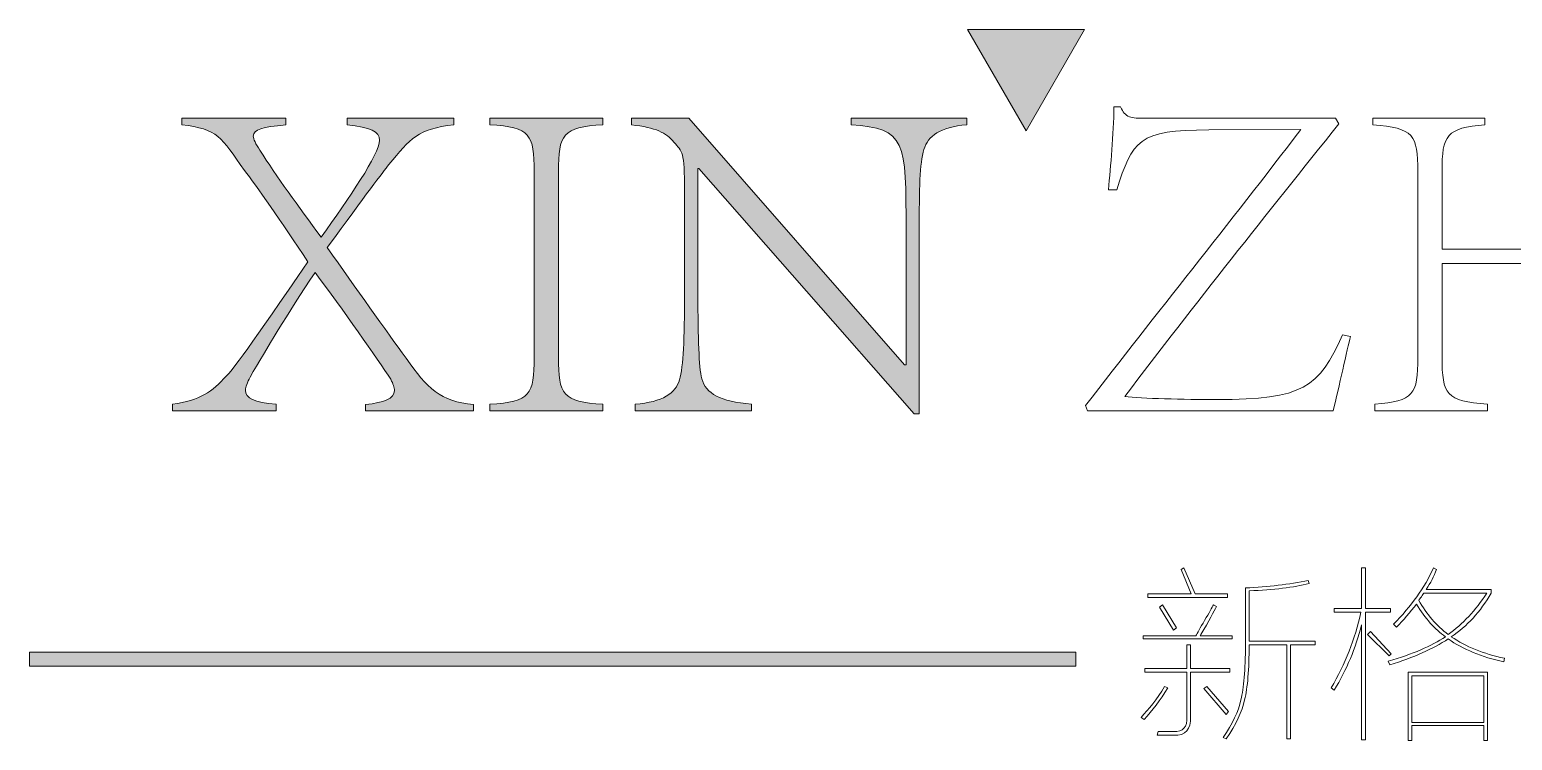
# Model space of a CAD drawing. Header units: inches. Extents: x -3733042 to -3450527, y 579159 to 997713.
# Drawn here: x -3482576 to -3481453, y 914194 to 914732 of the extents above; entities that cross this region are included whole.
import ezdxf

# ---------------------------------------------------------------- set-up
doc = ezdxf.new("R2010")
doc.units = ezdxf.units.IN
doc.header["$LTSCALE"] = 1000
doc.header["$MEASUREMENT"] = 0
doc.layers.get('0').update_dxf_attribs({"lineweight": 18})
doc.layers.add('图层 1', color=7, linetype='Continuous', lineweight=18)

msp = doc.modelspace()

# ---------------------------------------------------------------- hatches: boundary and pattern name
for points in [[(-3481777.1, 914732), (-3481821.3, 914655.3), (-3481865.6, 914732)], [(-3482576, 914260.4), (-3481783.6, 914260.4), (-3481783.6, 914249.7), (-3482576, 914249.7)]]:
    msp.add_hatch(color=256).paths.add_polyline_path(points, flags=0)
h = msp.add_hatch(color=256)
edge = h.paths.add_edge_path(flags=0)
edge.add_spline(control_points=[(-3482117.5, 914443.3), (-3482117.5, 914443.3), (-3482117.5, 914448.3), (-3482117.5, 914448.3)], knot_values=[0, 0, 0, 0, 4.960938, 4.960938, 4.960938, 4.960938], weights=[1, 1, 1, 1], degree=3, periodic=0)
edge.add_spline(control_points=[(-3482117.5, 914448.3), (-3482096.6, 914449.7), (-3482086.7, 914456.8), (-3482083.8, 914466.7)], knot_values=[0, 0, 0, 0, 40.899243, 40.899243, 40.899243, 40.899243], weights=[1, 1, 1, 1], degree=3, periodic=0)
edge.add_spline(control_points=[(-3482083.8, 914466.7), (-3482081, 914477.3), (-3482080, 914496.8), (-3482080, 914532.5)], knot_values=[0, 0, 0, 0, 66.07788, 66.07788, 66.07788, 66.07788], weights=[1, 1, 1, 1], degree=3, periodic=0)
edge.add_spline(control_points=[(-3482080, 914532.5), (-3482080, 914532.5), (-3482080, 914609.3), (-3482080, 914609.3)], knot_values=[0, 0, 0, 0, 76.808404, 76.808404, 76.808404, 76.808404], weights=[1, 1, 1, 1], degree=3, periodic=0)
edge.add_spline(control_points=[(-3482080, 914609.3), (-3482080, 914640.8), (-3482081.7, 914639.1), (-3482088.1, 914646.8)], knot_values=[0, 0, 0, 0, 39.685295, 39.685295, 39.685295, 39.685295], weights=[1, 1, 1, 1], degree=3, periodic=0)
edge.add_spline(control_points=[(-3482088.1, 914646.8), (-3482094.1, 914653.9), (-3482101.5, 914657.8), (-3482120.3, 914659.9)], knot_values=[0, 0, 0, 0, 35.704408, 35.704408, 35.704408, 35.704408], weights=[1, 1, 1, 1], degree=3, periodic=0)
edge.add_spline(control_points=[(-3482120.3, 914659.9), (-3482120.3, 914659.9), (-3482120.3, 914664.9), (-3482120.3, 914664.9)], knot_values=[0, 0, 0, 0, 4.960938, 4.960938, 4.960938, 4.960938], weights=[1, 1, 1, 1], degree=3, periodic=0)
edge.add_spline(control_points=[(-3482120.3, 914664.9), (-3482120.3, 914664.9), (-3482076.8, 914664.9), (-3482076.8, 914664.9)], knot_values=[0, 0, 0, 0, 43.528781, 43.528781, 43.528781, 43.528781], weights=[1, 1, 1, 1], degree=3, periodic=0)
edge.add_spline(control_points=[(-3482076.8, 914664.9), (-3482076.8, 914664.9), (-3481913.3, 914478), (-3481913.3, 914478)], knot_values=[0, 0, 0, 0, 248.309224, 248.309224, 248.309224, 248.309224], weights=[1, 1, 1, 1], degree=3, periodic=0)
edge.add_spline(control_points=[(-3481913.3, 914478), (-3481913.3, 914478), (-3481912.2, 914478), (-3481912.2, 914478)], knot_values=[0, 0, 0, 0, 1.06798, 1.06798, 1.06798, 1.06798], weights=[1, 1, 1, 1], degree=3, periodic=0)
edge.add_spline(control_points=[(-3481912.2, 914478), (-3481912.2, 914478), (-3481912.2, 914578.9), (-3481912.2, 914578.9)], knot_values=[0, 0, 0, 0, 100.872396, 100.872396, 100.872396, 100.872396], weights=[1, 1, 1, 1], degree=3, periodic=0)
edge.add_spline(control_points=[(-3481912.2, 914578.9), (-3481912.2, 914647.9), (-3481912.5, 914657.1), (-3481953.9, 914659.9)], knot_values=[0, 0, 0, 0, 107.785617, 107.785617, 107.785617, 107.785617], weights=[1, 1, 1, 1], degree=3, periodic=0)
edge.add_spline(control_points=[(-3481953.9, 914659.9), (-3481953.9, 914659.9), (-3481953.9, 914664.9), (-3481953.9, 914664.9)], knot_values=[0, 0, 0, 0, 4.960938, 4.960938, 4.960938, 4.960938], weights=[1, 1, 1, 1], degree=3, periodic=0)
edge.add_spline(control_points=[(-3481953.9, 914664.9), (-3481953.9, 914664.9), (-3481866.2, 914664.9), (-3481866.2, 914664.9)], knot_values=[0, 0, 0, 0, 87.763807, 87.763807, 87.763807, 87.763807], weights=[1, 1, 1, 1], degree=3, periodic=0)
edge.add_spline(control_points=[(-3481866.2, 914664.9), (-3481866.2, 914664.9), (-3481866.2, 914659.9), (-3481866.2, 914659.9)], knot_values=[0, 0, 0, 0, 4.960938, 4.960938, 4.960938, 4.960938], weights=[1, 1, 1, 1], degree=3, periodic=0)
edge.add_spline(control_points=[(-3481866.2, 914659.9), (-3481886.7, 914658.2), (-3481895.6, 914651.4), (-3481898.7, 914641.2)], knot_values=[0, 0, 0, 0, 40.103089, 40.103089, 40.103089, 40.103089], weights=[1, 1, 1, 1], degree=3, periodic=0)
edge.add_spline(control_points=[(-3481898.7, 914641.2), (-3481901.9, 914630.2), (-3481902.3, 914612.2), (-3481902.3, 914578.9)], knot_values=[0, 0, 0, 0, 62.536458, 62.536458, 62.536458, 62.536458], weights=[1, 1, 1, 1], degree=3, periodic=0)
edge.add_spline(control_points=[(-3481902.3, 914578.9), (-3481902.3, 914578.9), (-3481902.3, 914440.9), (-3481902.3, 914440.9)], knot_values=[0, 0, 0, 0, 138.044976, 138.044976, 138.044976, 138.044976], weights=[1, 1, 1, 1], degree=3, periodic=0)
edge.add_spline(control_points=[(-3481902.3, 914440.9), (-3481902.3, 914440.9), (-3481906.2, 914440.9), (-3481906.2, 914440.9)], knot_values=[0, 0, 0, 0, 3.892958, 3.892958, 3.892958, 3.892958], weights=[1, 1, 1, 1], degree=3, periodic=0)
edge.add_spline(control_points=[(-3481906.2, 914440.9), (-3481906.2, 914440.9), (-3482069.3, 914626.7), (-3482069.3, 914626.7)], knot_values=[0, 0, 0, 0, 247.291949, 247.291949, 247.291949, 247.291949], weights=[1, 1, 1, 1], degree=3, periodic=0)
edge.add_spline(control_points=[(-3482069.3, 914626.7), (-3482069.3, 914626.7), (-3482070, 914626.7), (-3482070, 914626.7)], knot_values=[0, 0, 0, 0, 0.706245, 0.706245, 0.706245, 0.706245], weights=[1, 1, 1, 1], degree=3, periodic=0)
edge.add_spline(control_points=[(-3482070, 914626.7), (-3482070, 914626.7), (-3482070, 914532.5), (-3482070, 914532.5)], knot_values=[0, 0, 0, 0, 94.15446, 94.15446, 94.15446, 94.15446], weights=[1, 1, 1, 1], degree=3, periodic=0)
edge.add_spline(control_points=[(-3482070, 914532.5), (-3482069.7, 914496.8), (-3482069.3, 914477.3), (-3482066.9, 914467.4)], knot_values=[0, 0, 0, 0, 65.279462, 65.279462, 65.279462, 65.279462], weights=[1, 1, 1, 1], degree=3, periodic=0)
edge.add_spline(control_points=[(-3482066.9, 914467.4), (-3482063.7, 914456.4), (-3482053.1, 914450.1), (-3482029.3, 914448.3)], knot_values=[0, 0, 0, 0, 44.918978, 44.918978, 44.918978, 44.918978], weights=[1, 1, 1, 1], degree=3, periodic=0)
edge.add_spline(control_points=[(-3482029.3, 914448.3), (-3482029.3, 914448.3), (-3482029.3, 914443.3), (-3482029.3, 914443.3)], knot_values=[0, 0, 0, 0, 4.960938, 4.960938, 4.960938, 4.960938], weights=[1, 1, 1, 1], degree=3, periodic=0)
edge.add_spline(control_points=[(-3482029.3, 914443.3), (-3482029.3, 914443.3), (-3482117.5, 914443.3), (-3482117.5, 914443.3)], knot_values=[0, 0, 0, 0, 88.125543, 88.125543, 88.125543, 88.125543], weights=[1, 1, 1, 1], degree=3, periodic=0)
edge = h.paths.add_edge_path(flags=0)
edge.add_spline(control_points=[(-3482227.5, 914443.3), (-3482227.5, 914443.3), (-3482227.5, 914448.3), (-3482227.5, 914448.3)], knot_values=[0, 0, 0, 0, 4.960938, 4.960938, 4.960938, 4.960938], weights=[1, 1, 1, 1], degree=3, periodic=0)
edge.add_spline(control_points=[(-3482227.5, 914448.3), (-3482196.7, 914449.7), (-3482193.9, 914455.7), (-3482193.9, 914483.7)], knot_values=[0, 0, 0, 0, 58.826532, 58.826532, 58.826532, 58.826532], weights=[1, 1, 1, 1], degree=3, periodic=0)
edge.add_spline(control_points=[(-3482193.9, 914483.7), (-3482193.9, 914483.7), (-3482193.9, 914624.5), (-3482193.9, 914624.5)], knot_values=[0, 0, 0, 0, 140.852729, 140.852729, 140.852729, 140.852729], weights=[1, 1, 1, 1], degree=3, periodic=0)
edge.add_spline(control_points=[(-3482193.9, 914624.5), (-3482193.9, 914652.2), (-3482196.7, 914658.2), (-3482227.5, 914659.9)], knot_values=[0, 0, 0, 0, 58.615989, 58.615989, 58.615989, 58.615989], weights=[1, 1, 1, 1], degree=3, periodic=0)
edge.add_spline(control_points=[(-3482227.5, 914659.9), (-3482227.5, 914659.9), (-3482227.5, 914664.9), (-3482227.5, 914664.9)], knot_values=[0, 0, 0, 0, 4.960938, 4.960938, 4.960938, 4.960938], weights=[1, 1, 1, 1], degree=3, periodic=0)
edge.add_spline(control_points=[(-3482227.5, 914664.9), (-3482227.5, 914664.9), (-3482141.9, 914664.9), (-3482141.9, 914664.9)], knot_values=[0, 0, 0, 0, 85.645074, 85.645074, 85.645074, 85.645074], weights=[1, 1, 1, 1], degree=3, periodic=0)
edge.add_spline(control_points=[(-3482141.9, 914664.9), (-3482141.9, 914664.9), (-3482141.9, 914659.9), (-3482141.9, 914659.9)], knot_values=[0, 0, 0, 0, 4.960938, 4.960938, 4.960938, 4.960938], weights=[1, 1, 1, 1], degree=3, periodic=0)
edge.add_spline(control_points=[(-3482141.9, 914659.9), (-3482172.3, 914658.2), (-3482175.5, 914652.2), (-3482175.5, 914624.5)], knot_values=[0, 0, 0, 0, 58.517952, 58.517952, 58.517952, 58.517952], weights=[1, 1, 1, 1], degree=3, periodic=0)
edge.add_spline(control_points=[(-3482175.5, 914624.5), (-3482175.5, 914624.5), (-3482175.5, 914483.7), (-3482175.5, 914483.7)], knot_values=[0, 0, 0, 0, 140.852729, 140.852729, 140.852729, 140.852729], weights=[1, 1, 1, 1], degree=3, periodic=0)
edge.add_spline(control_points=[(-3482175.5, 914483.7), (-3482175.5, 914455.7), (-3482172.3, 914449.7), (-3482141.9, 914448.3)], knot_values=[0, 0, 0, 0, 58.72815, 58.72815, 58.72815, 58.72815], weights=[1, 1, 1, 1], degree=3, periodic=0)
edge.add_spline(control_points=[(-3482141.9, 914448.3), (-3482141.9, 914448.3), (-3482141.9, 914443.3), (-3482141.9, 914443.3)], knot_values=[0, 0, 0, 0, 4.960938, 4.960938, 4.960938, 4.960938], weights=[1, 1, 1, 1], degree=3, periodic=0)
edge.add_spline(control_points=[(-3482141.9, 914443.3), (-3482141.9, 914443.3), (-3482227.5, 914443.3), (-3482227.5, 914443.3)], knot_values=[0, 0, 0, 0, 85.645074, 85.645074, 85.645074, 85.645074], weights=[1, 1, 1, 1], degree=3, periodic=0)
edge = h.paths.add_edge_path(flags=0)
edge.add_spline(control_points=[(-3482460.7, 914659.9), (-3482460.7, 914659.9), (-3482460.7, 914664.9), (-3482460.7, 914664.9)], knot_values=[0, 0, 0, 0, 4.960938, 4.960938, 4.960938, 4.960938], weights=[1, 1, 1, 1], degree=3, periodic=0)
edge.add_spline(control_points=[(-3482460.7, 914664.9), (-3482460.7, 914664.9), (-3482382.1, 914664.9), (-3482382.1, 914664.9)], knot_values=[0, 0, 0, 0, 78.582628, 78.582628, 78.582628, 78.582628], weights=[1, 1, 1, 1], degree=3, periodic=0)
edge.add_spline(control_points=[(-3482382.1, 914664.9), (-3482382.1, 914664.9), (-3482382.1, 914659.9), (-3482382.1, 914659.9)], knot_values=[0, 0, 0, 0, 4.960938, 4.960938, 4.960938, 4.960938], weights=[1, 1, 1, 1], degree=3, periodic=0)
edge.add_spline(control_points=[(-3482382.1, 914659.9), (-3482399.8, 914658.2), (-3482406.6, 914656.4), (-3482406.6, 914651.4), (-3482406.6, 914649), (-3482404.8, 914645.4), (-3482401.6, 914640.8)], knot_values=[0, 0, 0, 0, 19.688689, 19.688689, 19.688689, 39.377378, 39.377378, 39.377378, 39.377378], weights=[1, 1, 1, 1, 1, 1, 1], degree=3, periodic=0)
edge.add_spline(control_points=[(-3482401.6, 914640.8), (-3482389.2, 914620.6), (-3482372.6, 914598.4), (-3482355.2, 914574.7)], knot_values=[0, 0, 0, 0, 80.82147, 80.82147, 80.82147, 80.82147], weights=[1, 1, 1, 1], degree=3, periodic=0)
edge.add_spline(control_points=[(-3482355.2, 914574.7), (-3482334.4, 914604), (-3482311, 914637.6), (-3482311, 914648.3), (-3482311, 914655), (-3482318.1, 914657.8), (-3482335.4, 914659.9)], knot_values=[0, 0, 0, 0, 57.853565, 57.853565, 57.853565, 115.70713, 115.70713, 115.70713, 115.70713], weights=[1, 1, 1, 1, 1, 1, 1], degree=3, periodic=0)
edge.add_spline(control_points=[(-3482335.4, 914659.9), (-3482335.4, 914659.9), (-3482335.4, 914664.9), (-3482335.4, 914664.9)], knot_values=[0, 0, 0, 0, 4.960938, 4.960938, 4.960938, 4.960938], weights=[1, 1, 1, 1], degree=3, periodic=0)
edge.add_spline(control_points=[(-3482335.4, 914664.9), (-3482335.4, 914664.9), (-3482254.7, 914664.9), (-3482254.7, 914664.9)], knot_values=[0, 0, 0, 0, 80.684136, 80.684136, 80.684136, 80.684136], weights=[1, 1, 1, 1], degree=3, periodic=0)
edge.add_spline(control_points=[(-3482254.7, 914664.9), (-3482254.7, 914664.9), (-3482254.7, 914659.9), (-3482254.7, 914659.9)], knot_values=[0, 0, 0, 0, 4.960938, 4.960938, 4.960938, 4.960938], weights=[1, 1, 1, 1], degree=3, periodic=0)
edge.add_spline(control_points=[(-3482254.7, 914659.9), (-3482282, 914656.8), (-3482287.6, 914649.7), (-3482303.9, 914629.8)], knot_values=[0, 0, 0, 0, 59.979828, 59.979828, 59.979828, 59.979828], weights=[1, 1, 1, 1], degree=3, periodic=0)
edge.add_spline(control_points=[(-3482303.9, 914629.8), (-3482308.9, 914623.5), (-3482320.6, 914608.3), (-3482350.6, 914566.9)], knot_values=[0, 0, 0, 0, 78.414223, 78.414223, 78.414223, 78.414223], weights=[1, 1, 1, 1], degree=3, periodic=0)
edge.add_spline(control_points=[(-3482350.6, 914566.9), (-3482329, 914536.1), (-3482306.1, 914503.9), (-3482290.8, 914483)], knot_values=[0, 0, 0, 0, 103.035853, 103.035853, 103.035853, 103.035853], weights=[1, 1, 1, 1], degree=3, periodic=0)
edge.add_spline(control_points=[(-3482290.8, 914483), (-3482274.9, 914460.3), (-3482265, 914450.4), (-3482239.9, 914447.9)], knot_values=[0, 0, 0, 0, 64.517635, 64.517635, 64.517635, 64.517635], weights=[1, 1, 1, 1], degree=3, periodic=0)
edge.add_spline(control_points=[(-3482239.9, 914447.9), (-3482239.9, 914447.9), (-3482239.9, 914443.3), (-3482239.9, 914443.3)], knot_values=[0, 0, 0, 0, 4.616428, 4.616428, 4.616428, 4.616428], weights=[1, 1, 1, 1], degree=3, periodic=0)
edge.add_spline(control_points=[(-3482239.9, 914443.3), (-3482239.9, 914443.3), (-3482321.6, 914443.3), (-3482321.6, 914443.3)], knot_values=[0, 0, 0, 0, 81.752116, 81.752116, 81.752116, 81.752116], weights=[1, 1, 1, 1], degree=3, periodic=0)
edge.add_spline(control_points=[(-3482321.6, 914443.3), (-3482321.6, 914443.3), (-3482321.6, 914447.9), (-3482321.6, 914447.9)], knot_values=[0, 0, 0, 0, 4.616428, 4.616428, 4.616428, 4.616428], weights=[1, 1, 1, 1], degree=3, periodic=0)
edge.add_spline(control_points=[(-3482321.6, 914447.9), (-3482307.5, 914449.7), (-3482299.7, 914452.2), (-3482299.7, 914458.6), (-3482299.7, 914461), (-3482300.7, 914463.5), (-3482302.5, 914467.1)], knot_values=[0, 0, 0, 0, 17.689676, 17.689676, 17.689676, 35.379351, 35.379351, 35.379351, 35.379351], weights=[1, 1, 1, 1, 1, 1, 1], degree=3, periodic=0)
edge.add_spline(control_points=[(-3482302.5, 914467.1), (-3482312.4, 914482.6), (-3482339.3, 914520.5), (-3482359.8, 914548.1)], knot_values=[0, 0, 0, 0, 99.294001, 99.294001, 99.294001, 99.294001], weights=[1, 1, 1, 1], degree=3, periodic=0)
edge.add_spline(control_points=[(-3482359.8, 914548.1), (-3482381.4, 914515.9), (-3482396.3, 914490.4), (-3482409, 914468.8)], knot_values=[0, 0, 0, 0, 93.311841, 93.311841, 93.311841, 93.311841], weights=[1, 1, 1, 1], degree=3, periodic=0)
edge.add_spline(control_points=[(-3482409, 914468.8), (-3482411.2, 914464.6), (-3482412.6, 914461.4), (-3482412.6, 914458.9), (-3482412.6, 914452.5), (-3482405.9, 914449.7), (-3482389.2, 914448.3)], knot_values=[0, 0, 0, 0, 19.26548, 19.26548, 19.26548, 38.53096, 38.53096, 38.53096, 38.53096], weights=[1, 1, 1, 1, 1, 1, 1], degree=3, periodic=0)
edge.add_spline(control_points=[(-3482389.2, 914448.3), (-3482389.2, 914448.3), (-3482389.2, 914443.3), (-3482389.2, 914443.3)], knot_values=[0, 0, 0, 0, 4.960938, 4.960938, 4.960938, 4.960938], weights=[1, 1, 1, 1], degree=3, periodic=0)
edge.add_spline(control_points=[(-3482389.2, 914443.3), (-3482389.2, 914443.3), (-3482467.8, 914443.3), (-3482467.8, 914443.3)], knot_values=[0, 0, 0, 0, 78.582628, 78.582628, 78.582628, 78.582628], weights=[1, 1, 1, 1], degree=3, periodic=0)
edge.add_spline(control_points=[(-3482467.8, 914443.3), (-3482467.8, 914443.3), (-3482467.8, 914448.3), (-3482467.8, 914448.3)], knot_values=[0, 0, 0, 0, 4.960938, 4.960938, 4.960938, 4.960938], weights=[1, 1, 1, 1], degree=3, periodic=0)
edge.add_spline(control_points=[(-3482467.8, 914448.3), (-3482446.9, 914450.8), (-3482437.7, 914457.9), (-3482427.1, 914469.5)], knot_values=[0, 0, 0, 0, 47.196175, 47.196175, 47.196175, 47.196175], weights=[1, 1, 1, 1], degree=3, periodic=0)
edge.add_spline(control_points=[(-3482427.1, 914469.5), (-3482423.5, 914472.4), (-3482408, 914493.6), (-3482365.2, 914556.2)], knot_values=[0, 0, 0, 0, 106.622788, 106.622788, 106.622788, 106.622788], weights=[1, 1, 1, 1], degree=3, periodic=0)
edge.add_spline(control_points=[(-3482365.2, 914556.2), (-3482385.3, 914586), (-3482404.8, 914614.6), (-3482413.3, 914625.3)], knot_values=[0, 0, 0, 0, 84.156517, 84.156517, 84.156517, 84.156517], weights=[1, 1, 1, 1], degree=3, periodic=0)
edge.add_spline(control_points=[(-3482413.3, 914625.3), (-3482431, 914650.7), (-3482433.5, 914656.8), (-3482460.7, 914659.9)], knot_values=[0, 0, 0, 0, 61.899373, 61.899373, 61.899373, 61.899373], weights=[1, 1, 1, 1], degree=3, periodic=0)

# ---------------------------------------------------------------- linework, layer by layer
for p, q in [((-3481821.3, 914655.3), (-3481865.6, 914732)), ((-3481865.6, 914732), (-3481777.1, 914732)), ((-3481777.1, 914732), (-3481821.3, 914655.3)), ((-3482460.7, 914664.9), (-3482460.7, 914659.9)), ((-3482382.1, 914664.9), (-3482382.1, 914659.9)), ((-3482335.4, 914664.9), (-3482335.4, 914659.9)), ((-3482254.7, 914664.9), (-3482254.7, 914659.9)), ((-3482227.5, 914664.9), (-3482227.5, 914659.9)), ((-3482141.9, 914664.9), (-3482141.9, 914659.9)), ((-3482120.3, 914664.9), (-3482120.3, 914659.9)), ((-3481953.9, 914664.9), (-3481953.9, 914659.9)), ((-3481866.2, 914664.9), (-3481866.2, 914659.9)), ((-3481558.7, 914664.9), (-3481558.7, 914659.9)), ((-3481473.8, 914664.9), (-3481473.8, 914659.9)), ((-3482193.9, 914624.5), (-3482193.9, 914483.7)), ((-3482175.5, 914624.5), (-3482175.5, 914483.7)), ((-3482070, 914626.7), (-3482070, 914532.5)), ((-3481524.7, 914624.5), (-3481524.7, 914483.7)), ((-3481506.3, 914624.5), (-3481506.3, 914565.8)), ((-3482080, 914609.3), (-3482080, 914532.5)), ((-3481912.2, 914578.9), (-3481912.2, 914478)), ((-3481902.3, 914578.9), (-3481902.3, 914440.9)), ((-3481506.3, 914554.8), (-3481506.3, 914483.7)), ((-3482467.8, 914448.3), (-3482467.8, 914443.3)), ((-3482389.2, 914448.3), (-3482389.2, 914443.3)), ((-3482321.6, 914447.9), (-3482321.6, 914443.3)), ((-3482239.9, 914447.9), (-3482239.9, 914443.3)), ((-3482227.5, 914448.3), (-3482227.5, 914443.3)), ((-3482141.9, 914448.3), (-3482141.9, 914443.3)), ((-3482117.5, 914448.3), (-3482117.5, 914443.3)), ((-3482029.3, 914448.3), (-3482029.3, 914443.3)), ((-3481557.3, 914448.3), (-3481557.3, 914443.3)), ((-3481472, 914448.3), (-3481472, 914443.3))]:
    msp.add_line(p, q)
at = {"lineweight": 9}
for p, q in [((-3481704, 914323.1), (-3481701.8, 914324.2)), ((-3481696.2, 914304.6), (-3481704, 914323.1)), ((-3481701.8, 914324.2), (-3481693.4, 914304.6)), ((-3481567.2, 914324.2), (-3481567.2, 914293.4)), ((-3481564.4, 914324.2), (-3481564.4, 914293.4)), ((-3481655.2, 914309.1), (-3481655.2, 914265.9)), ((-3481469, 914308), (-3481469, 914305.2)), ((-3481729.2, 914301.8), (-3481729.2, 914304.6)), ((-3481729.2, 914304.6), (-3481696.2, 914304.6)), ((-3481668.7, 914301.8), (-3481729.2, 914301.8)), ((-3481720.3, 914294.5), (-3481718, 914296.2)), ((-3481718, 914296.2), (-3481707.4, 914278.8)), ((-3481693.4, 914304.6), (-3481668.7, 914304.6)), ((-3481668.7, 914304.6), (-3481668.7, 914301.8)), ((-3481652.4, 914306.9), (-3481652.4, 914268.7)), ((-3481709.6, 914277.1), (-3481720.3, 914294.5)), ((-3481587.9, 914293.4), (-3481587.9, 914290.6)), ((-3481564.4, 914290.6), (-3481564.4, 914194.1)), ((-3481545.3, 914293.4), (-3481545.3, 914290.6)), ((-3481707.4, 914278.8), (-3481709.6, 914277.1)), ((-3481567.2, 914281.1), (-3481567.2, 914194.1)), ((-3481562.7, 914273.8), (-3481560.5, 914276)), ((-3481546.4, 914257.5), (-3481562.7, 914273.8)), ((-3481560.5, 914276), (-3481544.8, 914259.2)), ((-3481732.6, 914272.7), (-3481732.6, 914270.4)), ((-3481699.5, 914265.9), (-3481699.5, 914248)), ((-3481696.7, 914265.9), (-3481696.7, 914248)), ((-3481665.3, 914272.7), (-3481665.3, 914270.4)), ((-3481623.8, 914265.9), (-3481623.8, 914194.7)), ((-3481621, 914265.9), (-3481621, 914194.7)), ((-3481602.5, 914268.7), (-3481602.5, 914265.9)), ((-3481544.8, 914259.2), (-3481546.4, 914257.5)), ((-3481731.5, 914248), (-3481731.5, 914245.2)), ((-3481699.5, 914245.2), (-3481699.5, 914211.5)), ((-3481696.7, 914245.2), (-3481696.7, 914211.5)), ((-3481667, 914248), (-3481667, 914245.2)), ((-3481531.9, 914245.2), (-3481471.9, 914245.2)), ((-3481531.9, 914193.6), (-3481531.9, 914245.2)), ((-3481529.1, 914242.4), (-3481529.1, 914207)), ((-3481474.7, 914242.4), (-3481529.1, 914242.4)), ((-3481474.7, 914207), (-3481474.7, 914242.4)), ((-3481471.9, 914245.2), (-3481471.9, 914193.6)), ((-3481686.6, 914232.8), (-3481684.4, 914234.5)), ((-3481669.8, 914213.2), (-3481686.6, 914232.8)), ((-3481684.4, 914234.5), (-3481668.1, 914215.5)), ((-3481668.1, 914215.5), (-3481669.8, 914213.2)), ((-3481529.1, 914207), (-3481474.7, 914207)), ((-3481474.7, 914204.8), (-3481529.1, 914204.8)), ((-3481529.1, 914204.8), (-3481529.1, 914193.6)), ((-3481474.7, 914193.6), (-3481474.7, 914204.8)), ((-3481529.1, 914193.6), (-3481531.9, 914193.6)), ((-3481471.9, 914193.6), (-3481474.7, 914193.6))]:
    msp.add_line(p, q, dxfattribs=at)
at = {"lineweight": 0}
for p, q in [((-3482576, 914260.4), (-3481783.6, 914260.4)), ((-3481783.6, 914260.4), (-3481783.6, 914249.7)), ((-3481783.6, 914249.7), (-3482576, 914249.7))]:
    msp.add_line(p, q, dxfattribs=at)
for points in [[(-3481759, 914610.7), (-3481757.2, 914628.8), (-3481755.1, 914652.5), (-3481754.8, 914673.4)], [(-3481754.8, 914673.4), (-3481754.8, 914673.4), (-3481749.8, 914673.4), (-3481749.8, 914673.4)], [(-3481749.8, 914673.4), (-3481748, 914669.5), (-3481746.3, 914667.4), (-3481743.1, 914666)], [(-3482460.7, 914664.9), (-3482460.7, 914664.9), (-3482382.1, 914664.9), (-3482382.1, 914664.9)], [(-3482413.3, 914625.3), (-3482431, 914650.7), (-3482433.5, 914656.8), (-3482460.7, 914659.9)], [(-3482335.4, 914664.9), (-3482335.4, 914664.9), (-3482254.7, 914664.9), (-3482254.7, 914664.9)], [(-3482254.7, 914659.9), (-3482282, 914656.8), (-3482287.6, 914649.7), (-3482303.9, 914629.8)], [(-3482227.5, 914664.9), (-3482227.5, 914664.9), (-3482141.9, 914664.9), (-3482141.9, 914664.9)], [(-3482193.9, 914624.5), (-3482193.9, 914652.2), (-3482196.7, 914658.2), (-3482227.5, 914659.9)], [(-3482141.9, 914659.9), (-3482172.3, 914658.2), (-3482175.5, 914652.2), (-3482175.5, 914624.5)], [(-3482120.3, 914664.9), (-3482120.3, 914664.9), (-3482076.8, 914664.9), (-3482076.8, 914664.9)], [(-3482088.1, 914646.8), (-3482094.1, 914653.9), (-3482101.5, 914657.8), (-3482120.3, 914659.9)], [(-3482076.8, 914664.9), (-3482076.8, 914664.9), (-3481913.3, 914478), (-3481913.3, 914478)], [(-3481953.9, 914664.9), (-3481953.9, 914664.9), (-3481866.2, 914664.9), (-3481866.2, 914664.9)], [(-3481912.2, 914578.9), (-3481912.2, 914647.9), (-3481912.5, 914657.1), (-3481953.9, 914659.9)], [(-3481866.2, 914659.9), (-3481886.7, 914658.2), (-3481895.6, 914651.4), (-3481898.7, 914641.2)], [(-3481776.4, 914447.2), (-3481722.9, 914516.6), (-3481667.7, 914584.9), (-3481613.2, 914656.4)], [(-3481682.9, 914656), (-3481736, 914656.4), (-3481741, 914647.6), (-3481752.6, 914610.7)], [(-3481584.5, 914660.6), (-3481638.7, 914592.7), (-3481693.5, 914524.4), (-3481746.6, 914454)], [(-3481743.1, 914666), (-3481740.2, 914664.9), (-3481736.4, 914664.9), (-3481731, 914664.9)], [(-3481731, 914664.9), (-3481731, 914664.9), (-3481587, 914664.9), (-3481587, 914664.9)], [(-3481613.2, 914656.4), (-3481613.2, 914656.4), (-3481682.9, 914656), (-3481682.9, 914656)], [(-3481587, 914664.9), (-3481587, 914664.9), (-3481584.5, 914660.6), (-3481584.5, 914660.6)], [(-3481558.7, 914664.9), (-3481558.7, 914664.9), (-3481473.8, 914664.9), (-3481473.8, 914664.9)], [(-3481524.7, 914624.5), (-3481524.7, 914652.2), (-3481527.6, 914657.5), (-3481558.7, 914659.9)], [(-3481473.8, 914659.9), (-3481503.1, 914657.5), (-3481506.3, 914652.2), (-3481506.3, 914624.5)], [(-3482080, 914609.3), (-3482080, 914640.8), (-3482081.7, 914639.1), (-3482088.1, 914646.8)], [(-3482401.6, 914640.8), (-3482389.2, 914620.6), (-3482372.6, 914598.4), (-3482355.2, 914574.7)], [(-3481898.7, 914641.2), (-3481901.9, 914630.2), (-3481902.3, 914612.2), (-3481902.3, 914578.9)], [(-3482365.2, 914556.2), (-3482385.3, 914586), (-3482404.8, 914614.6), (-3482413.3, 914625.3)], [(-3482303.9, 914629.8), (-3482308.9, 914623.5), (-3482320.6, 914608.3), (-3482350.6, 914566.9)], [(-3481906.2, 914440.9), (-3481906.2, 914440.9), (-3482069.3, 914626.7), (-3482069.3, 914626.7)], [(-3482069.3, 914626.7), (-3482069.3, 914626.7), (-3482070, 914626.7), (-3482070, 914626.7)], [(-3481752.6, 914610.7), (-3481752.6, 914610.7), (-3481759, 914610.7), (-3481759, 914610.7)], [(-3482350.6, 914566.9), (-3482329, 914536.1), (-3482306.1, 914503.9), (-3482290.8, 914483)], [(-3481506.3, 914565.8), (-3481506.3, 914565.8), (-3481357, 914565.8), (-3481357, 914565.8)], [(-3482427.1, 914469.5), (-3482423.5, 914472.4), (-3482408, 914493.6), (-3482365.2, 914556.2)], [(-3481357, 914554.8), (-3481357, 914554.8), (-3481506.3, 914554.8), (-3481506.3, 914554.8)], [(-3482359.8, 914548.1), (-3482381.4, 914515.9), (-3482396.3, 914490.4), (-3482409, 914468.8)], [(-3482302.5, 914467.1), (-3482312.4, 914482.6), (-3482339.3, 914520.5), (-3482359.8, 914548.1)], [(-3482083.8, 914466.7), (-3482081, 914477.3), (-3482080, 914496.8), (-3482080, 914532.5)], [(-3482070, 914532.5), (-3482069.7, 914496.8), (-3482069.3, 914477.3), (-3482066.9, 914467.4)], [(-3481575.7, 914499.6), (-3481578.1, 914490.4), (-3481584.5, 914460.3), (-3481588.8, 914443.3)], [(-3481581.7, 914500.7), (-3481581.7, 914500.7), (-3481575.7, 914499.6), (-3481575.7, 914499.6)], [(-3482290.8, 914483), (-3482274.9, 914460.3), (-3482265, 914450.4), (-3482239.9, 914447.9)], [(-3482227.5, 914448.3), (-3482196.7, 914449.7), (-3482193.9, 914455.7), (-3482193.9, 914483.7)], [(-3482175.5, 914483.7), (-3482175.5, 914455.7), (-3482172.3, 914449.7), (-3482141.9, 914448.3)], [(-3481913.3, 914478), (-3481913.3, 914478), (-3481912.2, 914478), (-3481912.2, 914478)], [(-3481557.3, 914448.3), (-3481527.6, 914450.4), (-3481524.7, 914455.7), (-3481524.7, 914483.7)], [(-3481506.3, 914483.7), (-3481506.3, 914455.7), (-3481503.1, 914450.4), (-3481472, 914448.3)], [(-3482467.8, 914448.3), (-3482446.9, 914450.8), (-3482437.7, 914457.9), (-3482427.1, 914469.5)], [(-3482117.5, 914448.3), (-3482096.6, 914449.7), (-3482086.7, 914456.8), (-3482083.8, 914466.7)], [(-3482066.9, 914467.4), (-3482063.7, 914456.4), (-3482053.1, 914450.1), (-3482029.3, 914448.3)], [(-3482389.2, 914443.3), (-3482389.2, 914443.3), (-3482467.8, 914443.3), (-3482467.8, 914443.3)], [(-3482239.9, 914443.3), (-3482239.9, 914443.3), (-3482321.6, 914443.3), (-3482321.6, 914443.3)], [(-3482141.9, 914443.3), (-3482141.9, 914443.3), (-3482227.5, 914443.3), (-3482227.5, 914443.3)], [(-3482029.3, 914443.3), (-3482029.3, 914443.3), (-3482117.5, 914443.3), (-3482117.5, 914443.3)], [(-3481774.9, 914443.3), (-3481774.9, 914443.3), (-3481776.4, 914447.2), (-3481776.4, 914447.2)], [(-3481588.8, 914443.3), (-3481588.8, 914443.3), (-3481774.9, 914443.3), (-3481774.9, 914443.3)], [(-3481472, 914443.3), (-3481472, 914443.3), (-3481557.3, 914443.3), (-3481557.3, 914443.3)], [(-3481902.3, 914440.9), (-3481902.3, 914440.9), (-3481906.2, 914440.9), (-3481906.2, 914440.9)]]:
    msp.add_open_spline(points, degree=3)
for points, knots in [([(-3482382.1, 914659.9), (-3482399.8, 914658.2), (-3482406.6, 914656.4), (-3482406.6, 914651.4), (-3482406.6, 914649), (-3482404.8, 914645.4), (-3482401.6, 914640.8)], [0, 0, 0, 0, 19.349545, 19.349545, 19.349545, 38.69909, 38.69909, 38.69909, 38.69909]), ([(-3482355.2, 914574.7), (-3482334.4, 914604), (-3482311, 914637.6), (-3482311, 914648.3), (-3482311, 914655), (-3482318.1, 914657.8), (-3482335.4, 914659.9)], [0, 0, 0, 0, 57.381056, 57.381056, 57.381056, 114.762112, 114.762112, 114.762112, 114.762112]), ([(-3481746.6, 914454), (-3481733.9, 914452.5), (-3481702, 914451.8), (-3481676.9, 914451.8), (-3481611.4, 914451.8), (-3481599.4, 914460.7), (-3481581.7, 914500.7)], [0, 0, 0, 0, 92.654103, 92.654103, 92.654103, 185.308205, 185.308205, 185.308205, 185.308205]), ([(-3482409, 914468.8), (-3482411.2, 914464.6), (-3482412.6, 914461.4), (-3482412.6, 914458.9), (-3482412.6, 914452.5), (-3482405.9, 914449.7), (-3482389.2, 914448.3)], [0, 0, 0, 0, 18.914457, 18.914457, 18.914457, 37.828915, 37.828915, 37.828915, 37.828915]), ([(-3482321.6, 914447.9), (-3482307.5, 914449.7), (-3482299.7, 914452.2), (-3482299.7, 914458.6), (-3482299.7, 914461), (-3482300.7, 914463.5), (-3482302.5, 914467.1)], [0, 0, 0, 0, 17.354442, 17.354442, 17.354442, 34.708884, 34.708884, 34.708884, 34.708884])]:
    msp.add_open_spline(points, degree=3, knots=knots)
at = {"lineweight": 9}
for points in [[(-3481567.2, 914324.2), (-3481567.2, 914324.2), (-3481564.4, 914324.2), (-3481564.4, 914324.2)], [(-3481543.1, 914281.6), (-3481529.6, 914295.1), (-3481519.5, 914309.3), (-3481512.8, 914324.2)], [(-3481510.5, 914323.1), (-3481512.4, 914317.9), (-3481515, 914312.8), (-3481518.4, 914308)], [(-3481512.8, 914324.2), (-3481512.8, 914324.2), (-3481510.5, 914323.1), (-3481510.5, 914323.1)], [(-3481655.2, 914309.1), (-3481638, 914309.9), (-3481622.1, 914311.7), (-3481607.6, 914314.7)], [(-3481607, 914312.5), (-3481618.6, 914309.5), (-3481633.7, 914307.6), (-3481652.4, 914306.9)], [(-3481607.6, 914314.7), (-3481607.6, 914314.7), (-3481607, 914312.5), (-3481607, 914312.5)], [(-3481518.4, 914308), (-3481518.4, 914308), (-3481469, 914308), (-3481469, 914308)], [(-3481686.1, 914284.4), (-3481682.7, 914290.4), (-3481680.5, 914294.3), (-3481679.3, 914296.2)], [(-3481679.3, 914296.2), (-3481679.3, 914296.2), (-3481677.1, 914295.1), (-3481677.1, 914295.1)], [(-3481525.7, 914296.8), (-3481530.6, 914290.4), (-3481535.6, 914284.6), (-3481540.8, 914279.4)], [(-3481503.8, 914272.1), (-3481511.7, 914277.7), (-3481519, 914285.9), (-3481525.7, 914296.8)], [(-3481521.8, 914302.4), (-3481522.9, 914301.3), (-3481523.6, 914300.3), (-3481524, 914299.6)], [(-3481524, 914299.6), (-3481518, 914289.1), (-3481510.5, 914280.5), (-3481501.6, 914273.8)], [(-3481520.1, 914305.2), (-3481520.5, 914304.8), (-3481521, 914303.9), (-3481521.8, 914302.4)], [(-3481472.4, 914305.2), (-3481472.4, 914305.2), (-3481520.1, 914305.2), (-3481520.1, 914305.2)], [(-3481501.6, 914273.8), (-3481490.7, 914281.6), (-3481481, 914292.1), (-3481472.4, 914305.2)], [(-3481469, 914305.2), (-3481477.3, 914291), (-3481487.4, 914279.9), (-3481499.3, 914272.1)], [(-3481677.1, 914295.1), (-3481679, 914291.3), (-3481682.9, 914284.2), (-3481688.9, 914273.8)], [(-3481590.2, 914233.4), (-3481579.7, 914251.3), (-3481572.2, 914270.4), (-3481567.8, 914290.6)], [(-3481587.9, 914293.4), (-3481587.9, 914293.4), (-3481567.2, 914293.4), (-3481567.2, 914293.4)], [(-3481567.8, 914290.6), (-3481567.8, 914290.6), (-3481587.9, 914290.6), (-3481587.9, 914290.6)], [(-3481564.4, 914293.4), (-3481564.4, 914293.4), (-3481545.3, 914293.4), (-3481545.3, 914293.4)], [(-3481545.3, 914290.6), (-3481545.3, 914290.6), (-3481564.4, 914290.6), (-3481564.4, 914290.6)], [(-3481692.8, 914272.7), (-3481691.7, 914274.9), (-3481689.4, 914278.8), (-3481686.1, 914284.4)], [(-3481688.9, 914273.8), (-3481689.2, 914273.4), (-3481689.4, 914273), (-3481689.4, 914272.7)], [(-3481567.2, 914281.1), (-3481571.7, 914263.5), (-3481578.6, 914247), (-3481587.9, 914231.7)], [(-3481540.8, 914279.4), (-3481540.8, 914279.4), (-3481543.1, 914281.6), (-3481543.1, 914281.6)], [(-3481665.3, 914270.4), (-3481665.3, 914270.4), (-3481732.6, 914270.4), (-3481732.6, 914270.4)], [(-3481732.6, 914272.7), (-3481732.6, 914272.7), (-3481692.8, 914272.7), (-3481692.8, 914272.7)], [(-3481699.5, 914265.9), (-3481699.5, 914265.9), (-3481696.7, 914265.9), (-3481696.7, 914265.9)], [(-3481689.4, 914272.7), (-3481689.4, 914272.7), (-3481665.3, 914272.7), (-3481665.3, 914272.7)], [(-3481658.6, 914224.4), (-3481656.4, 914233), (-3481655.2, 914246.9), (-3481655.2, 914265.9)], [(-3481652.4, 914265.9), (-3481652.4, 914247.2), (-3481653.6, 914233.4), (-3481655.8, 914224.4)], [(-3481652.4, 914268.7), (-3481652.4, 914268.7), (-3481602.5, 914268.7), (-3481602.5, 914268.7)], [(-3481623.8, 914265.9), (-3481623.8, 914265.9), (-3481652.4, 914265.9), (-3481652.4, 914265.9)], [(-3481602.5, 914265.9), (-3481602.5, 914265.9), (-3481621, 914265.9), (-3481621, 914265.9)], [(-3481547, 914253.6), (-3481528.7, 914258.8), (-3481514.3, 914265), (-3481503.8, 914272.1)], [(-3481501.6, 914270.4), (-3481513.2, 914262.9), (-3481527.9, 914256.4), (-3481545.9, 914250.8)], [(-3481459.5, 914253), (-3481476.4, 914256.8), (-3481490.4, 914262.6), (-3481501.6, 914270.4)], [(-3481499.3, 914272.1), (-3481488.5, 914264.6), (-3481475, 914259.2), (-3481459, 914255.8)], [(-3481545.9, 914250.8), (-3481545.9, 914250.8), (-3481547, 914253.6), (-3481547, 914253.6)], [(-3481459, 914255.8), (-3481459, 914255.8), (-3481459.5, 914253), (-3481459.5, 914253)], [(-3481731.5, 914248), (-3481731.5, 914248), (-3481699.5, 914248), (-3481699.5, 914248)], [(-3481699.5, 914245.2), (-3481699.5, 914245.2), (-3481731.5, 914245.2), (-3481731.5, 914245.2)], [(-3481696.7, 914248), (-3481696.7, 914248), (-3481667, 914248), (-3481667, 914248)], [(-3481667, 914245.2), (-3481667, 914245.2), (-3481696.7, 914245.2), (-3481696.7, 914245.2)], [(-3481734.3, 914211), (-3481728.3, 914217), (-3481722.3, 914224.8), (-3481716.4, 914234.5)], [(-3481714.1, 914233.4), (-3481719.7, 914224.1), (-3481725.7, 914216), (-3481732, 914209.3)], [(-3481716.4, 914234.5), (-3481716.4, 914234.5), (-3481714.1, 914233.4), (-3481714.1, 914233.4)], [(-3481587.9, 914231.7), (-3481587.9, 914231.7), (-3481590.2, 914233.4), (-3481590.2, 914233.4)], [(-3481672.1, 914195.8), (-3481665, 914205.9), (-3481660.5, 914215.5), (-3481658.6, 914224.4)], [(-3481655.8, 914224.4), (-3481657.7, 914215.5), (-3481662.3, 914205.6), (-3481669.8, 914194.7)], [(-3481732, 914209.3), (-3481732, 914209.3), (-3481734.3, 914211), (-3481734.3, 914211)], [(-3481696.7, 914211.5), (-3481696.4, 914201.8), (-3481700.6, 914197.1), (-3481709.6, 914197.5)], [(-3481709.6, 914200.3), (-3481702.5, 914200), (-3481699.2, 914203.7), (-3481699.5, 914211.5)], [(-3481722, 914197.5), (-3481722, 914197.5), (-3481721.4, 914200.3), (-3481721.4, 914200.3)], [(-3481709.6, 914197.5), (-3481713.7, 914197.5), (-3481717.9, 914197.5), (-3481722, 914197.5)], [(-3481721.4, 914200.3), (-3481717.3, 914200.3), (-3481713.4, 914200.3), (-3481709.6, 914200.3)], [(-3481669.8, 914194.7), (-3481669.8, 914194.7), (-3481672.1, 914195.8), (-3481672.1, 914195.8)], [(-3481621, 914194.7), (-3481621, 914194.7), (-3481623.8, 914194.7), (-3481623.8, 914194.7)], [(-3481564.4, 914194.1), (-3481564.4, 914194.1), (-3481567.2, 914194.1), (-3481567.2, 914194.1)]]:
    msp.add_open_spline(points, degree=3, dxfattribs=at)
at = {"layer": '图层 1', "lineweight": 0}
msp.add_line((-3482576, 914249.7), (-3482576, 914260.4), dxfattribs=at)

doc.saveas('drawing.dxf')
